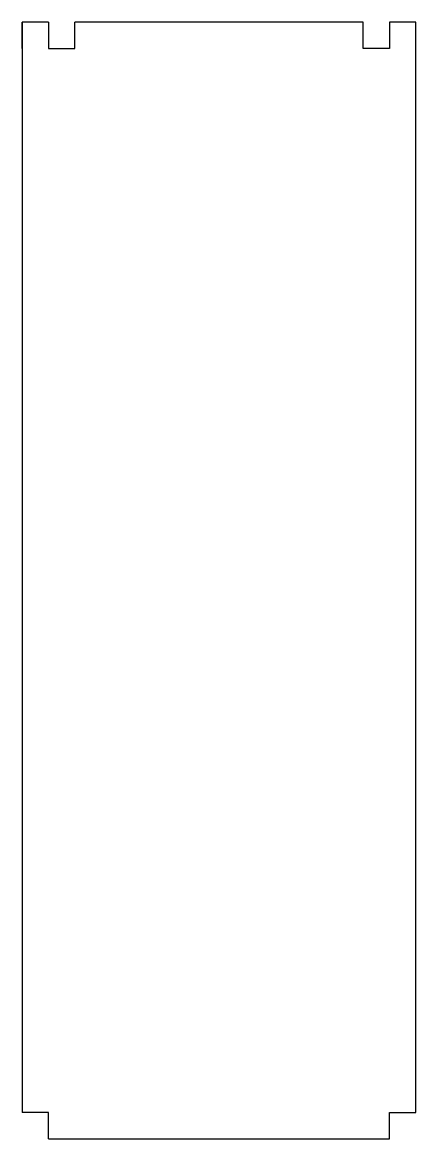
# Model space of a CAD drawing. Header units: millimetres. Extents: x 4367 to 4667, y 1207 to 2057.
import ezdxf

# ---------------------------------------------------------------- set-up
doc = ezdxf.new("R2010")
doc.units = ezdxf.units.MM

msp = doc.modelspace()

# ---------------------------------------------------------------- linework, layer by layer
for points in [[(4387.11, 2056.95), (4367.11, 2056.95), (4367.11, 1226.95)], [(4367.11, 2036.95), (4367.11, 2056.95)], [(4387.11, 2056.95), (4387.11, 2036.95)], [(4387.11, 2056.95), (4387.11, 2036.95), (4407.11, 2036.95), (4407.11, 2056.95)], [(4627.11, 2056.95), (4407.11, 2056.95)], [(4647.11, 2056.95), (4647.11, 2036.95), (4627.11, 2036.95), (4627.11, 2056.95)], [(4667.11, 2036.95), (4667.11, 2056.95), (4647.11, 2056.95), (4647.11, 2036.95)], [(4667.11, 1226.95), (4667.11, 2056.95), (4647.11, 2056.95)], [(4387.11, 1206.95), (4387.11, 1226.95), (4367.11, 1226.95)], [(4647.11, 1206.95), (4647.11, 1226.95), (4667.11, 1226.95)], [(4387.11, 1206.95), (4647.11, 1206.95)]]:
    msp.add_lwpolyline(points)

doc.saveas('drawing.dxf')
